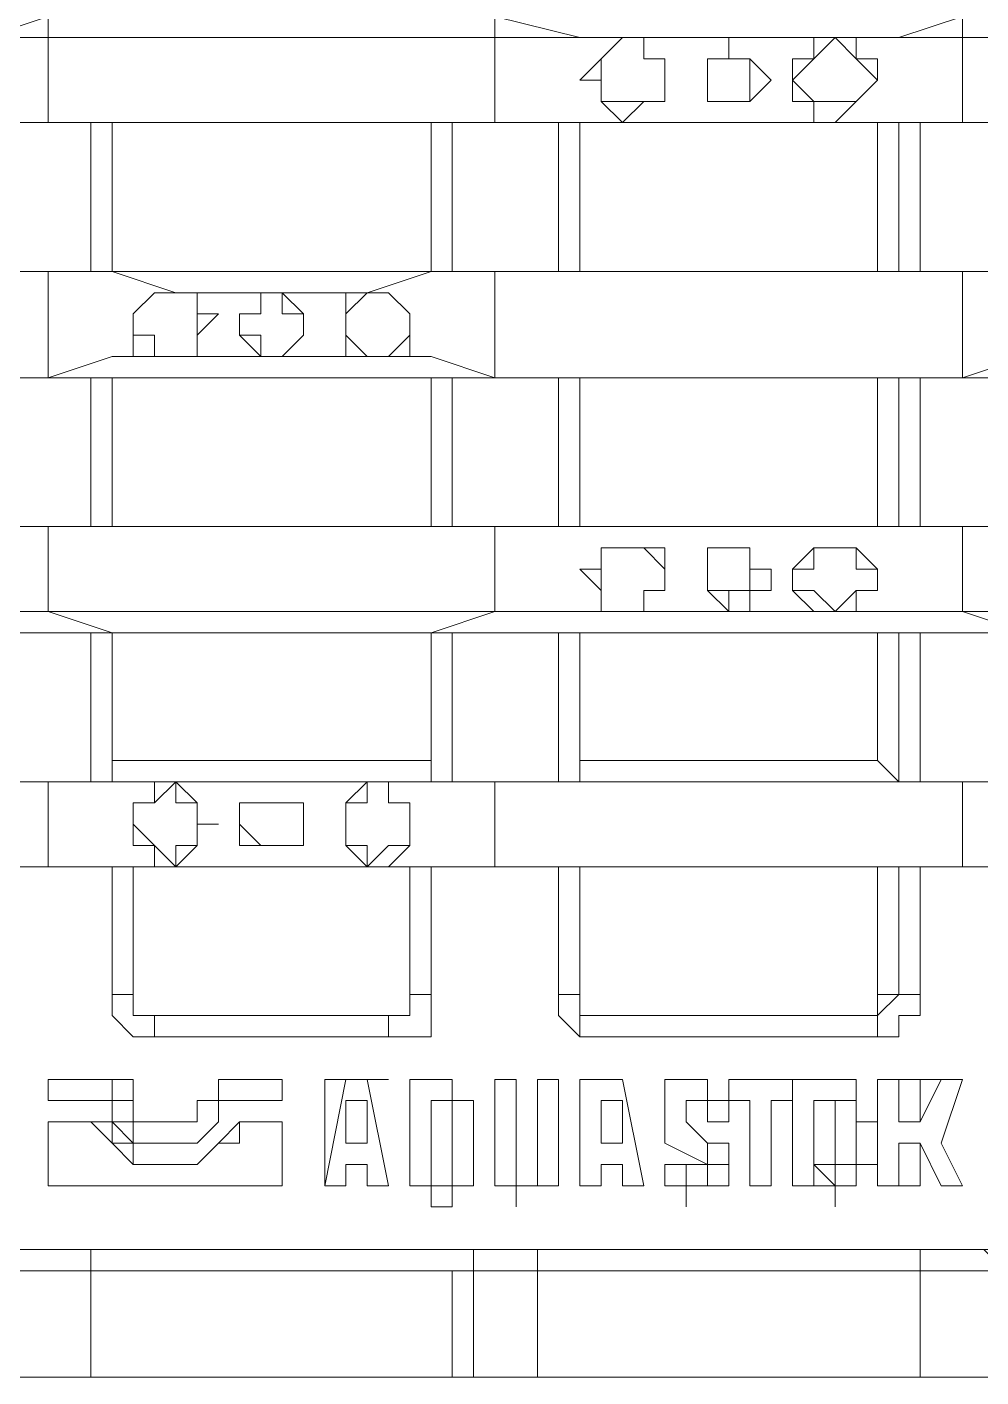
# Model space of a CAD drawing. Header units: millimetres. Extents: x 4241 to 6572, y 870 to 1291.
# Drawn here: x 4921.991 to 4923.89, y 910.706 to 913.395 of the extents above; entities that cross this region are included whole.
import ezdxf

# ---------------------------------------------------------------- set-up
doc = ezdxf.new("R2010")
doc.units = ezdxf.units.MM
doc.layers.add('PDF _Aquastok Объекты', color=7, linetype='Continuous')

msp = doc.modelspace()

# ---------------------------------------------------------------- linework, layer by layer
at = {"layer": 'PDF _Aquastok Объекты', "lineweight": 20}
for points in [[(4922.9223, 913.2042), (4922.9223, 913.3735), (4922.7953, 913.3735), (4922.6683, 913.3735), (4922.5413, 913.3735), (4922.4143, 913.3735), (4922.2873, 913.3735), (4922.1603, 913.3735), (4922.0333, 913.3735), (4922.0333, 913.4158), (4921.9063, 913.3735)], [(4921.9063, 913.2042), (4922.0333, 913.2042), (4922.1603, 913.2042), (4922.2873, 913.2042), (4922.4143, 913.2042), (4922.5413, 913.2042), (4922.6683, 913.2042), (4922.7953, 913.2042), (4922.9223, 913.2042), (4922.7953, 913.2042), (4922.6683, 913.2042), (4922.5413, 913.2042), (4922.4143, 913.2042), (4922.2873, 913.2042), (4922.1603, 913.2042), (4922.0333, 913.2042)], [(4925.7587, 912.9078), (4925.5894, 912.9078), (4925.5471, 912.9078), (4925.5047, 912.9078), (4925.5047, 913.2042), (4924.912, 913.2042), (4924.8697, 913.2042), (4924.658, 913.2042), (4924.6157, 913.2042), (4923.9807, 913.2042), (4923.9383, 913.2042), (4923.769, 913.2042), (4923.7267, 913.2042), (4923.6843, 913.2042), (4923.0916, 913.2042), (4923.0493, 913.2042), (4922.8376, 913.2042), (4922.7953, 913.2042), (4922.1603, 913.2042), (4922.1179, 913.2042), (4921.9486, 913.2042)], [(4922.1179, 912.9078), (4922.1179, 913.2042)], [(4922.8376, 913.2042), (4922.8376, 912.9078)], [(4923.0493, 912.9078), (4923.0493, 913.2042)], [(4923.6843, 913.2042), (4923.6843, 912.9078)], [(4923.7267, 912.9078), (4923.7267, 913.2042)], [(4923.769, 913.2042), (4923.769, 912.9078)], [(4923.8537, 913.2042), (4923.9807, 913.2042), (4924.1077, 913.2042), (4924.2347, 913.2042), (4924.3617, 913.2042), (4924.4887, 913.2042), (4924.6157, 913.2042), (4924.7427, 913.2042)], [(4922.0333, 912.9078), (4921.9063, 912.9078), (4921.7793, 912.9078), (4921.6523, 912.9078), (4921.5253, 912.9078), (4921.3559, 912.9078), (4921.2713, 912.9078), (4921.1019, 912.9078)], [(4921.9063, 912.9078), (4922.0333, 912.9078), (4922.1603, 912.9078), (4922.2873, 912.9078), (4922.4143, 912.9078), (4922.5413, 912.9078), (4922.6683, 912.9078), (4922.7953, 912.9078), (4922.9223, 912.9078), (4923.0493, 912.9078), (4923.1763, 912.9078), (4923.3457, 912.9078), (4923.4727, 912.9078), (4923.5997, 912.9078), (4923.7267, 912.9078), (4923.8537, 912.9078)], [(4921.9486, 912.9078), (4922.1179, 912.9078), (4922.1603, 912.9078), (4922.7953, 912.9078), (4922.8376, 912.9078), (4923.0493, 912.9078), (4923.0916, 912.9078), (4923.6843, 912.9078), (4923.7267, 912.9078), (4923.769, 912.9078), (4923.9383, 912.9078), (4923.9807, 912.9078), (4924.6157, 912.9078), (4924.658, 912.9078), (4924.8697, 912.9078), (4924.912, 912.9078), (4925.5047, 912.9078), (4925.5471, 912.9078)], [(4923.8537, 912.6962), (4923.8537, 912.9078), (4923.7267, 912.9078), (4923.5997, 912.9078), (4923.4727, 912.9078), (4923.3457, 912.9078), (4923.1763, 912.9078), (4923.0493, 912.9078), (4922.9223, 912.9078)], [(4922.0333, 912.6962), (4921.9063, 912.6962)], [(4922.9223, 912.6962), (4923.0493, 912.6962), (4923.1763, 912.6962), (4923.3457, 912.6962), (4923.4727, 912.6962), (4923.5997, 912.6962), (4923.7267, 912.6962), (4923.8537, 912.6962), (4923.7267, 912.6962), (4923.5997, 912.6962), (4923.4727, 912.6962), (4923.3457, 912.6962), (4923.1763, 912.6962), (4923.0493, 912.6962), (4922.9223, 912.6962), (4922.7953, 912.6962), (4922.6683, 912.6962), (4922.5413, 912.6962), (4922.4143, 912.6962), (4922.2873, 912.6962), (4922.1603, 912.6962), (4922.0333, 912.6962), (4921.9063, 912.6962)], [(4925.7587, 912.6962), (4925.5894, 912.6962), (4925.5471, 912.6962), (4925.5047, 912.6962), (4924.912, 912.6962), (4924.8697, 912.6962), (4924.658, 912.6962), (4924.6157, 912.6962), (4923.9807, 912.6962), (4923.9383, 912.6962), (4923.769, 912.6962), (4923.7267, 912.6962), (4923.6843, 912.6962), (4923.0916, 912.6962), (4923.0493, 912.6962), (4922.8376, 912.6962), (4922.7953, 912.6962), (4922.1603, 912.6962), (4922.1179, 912.6962), (4921.9486, 912.6962)], [(4922.1179, 912.3998), (4922.1179, 912.6962)], [(4922.8376, 912.6962), (4922.8376, 912.3998)], [(4923.0493, 912.3998), (4923.0493, 912.6962)], [(4923.6843, 912.6962), (4923.6843, 912.3998)], [(4923.7267, 912.3998), (4923.7267, 912.6962)], [(4923.769, 912.6962), (4923.769, 912.3998)], [(4921.9063, 912.2305), (4922.0333, 912.2305), (4922.0333, 912.3998), (4922.1603, 912.3998), (4922.2873, 912.3998), (4922.4143, 912.3998), (4922.5413, 912.3998), (4922.6683, 912.3998), (4922.7953, 912.3998), (4922.9223, 912.3998)], [(4921.9486, 912.3998), (4922.1179, 912.3998), (4922.1603, 912.3998), (4922.7953, 912.3998), (4922.8376, 912.3998), (4923.0493, 912.3998), (4923.0916, 912.3998), (4923.6843, 912.3998), (4923.7267, 912.3998), (4923.769, 912.3998), (4923.9383, 912.3998), (4923.9807, 912.3998), (4924.6157, 912.3998), (4924.658, 912.3998), (4924.8697, 912.3998), (4924.912, 912.3998), (4925.5047, 912.3998), (4925.5471, 912.3998)], [(4922.9223, 912.2305), (4922.9223, 912.3998), (4922.7953, 912.3998), (4922.6683, 912.3998), (4922.5413, 912.3998), (4922.4143, 912.3998), (4922.2873, 912.3998), (4922.1603, 912.3998), (4922.0333, 912.3998)], [(4923.8537, 912.3998), (4923.9807, 912.3998)], [(4923.9807, 912.3998), (4923.8537, 912.3998), (4923.8537, 912.2305), (4923.9807, 912.1881)], [(4922.0333, 912.2305), (4922.1603, 912.2305), (4922.2873, 912.2305), (4922.4143, 912.2305), (4922.5413, 912.2305), (4922.6683, 912.2305), (4922.7953, 912.2305), (4922.9223, 912.2305), (4922.7953, 912.1881), (4922.6683, 912.1881), (4922.5413, 912.1881), (4922.4143, 912.1881), (4922.2873, 912.1881), (4922.1603, 912.1881), (4922.0333, 912.2305), (4921.9063, 912.2305)], [(4923.8537, 912.2305), (4923.9807, 912.2305), (4924.1077, 912.2305), (4924.2347, 912.2305), (4924.3617, 912.2305), (4924.4887, 912.2305), (4924.6157, 912.2305), (4924.7427, 912.2305)], [(4925.7587, 912.1881), (4925.5894, 912.1881), (4925.5471, 912.1881), (4925.5047, 912.1881), (4924.912, 912.1881), (4924.8697, 912.1881), (4924.658, 912.1881), (4924.6157, 912.1881), (4923.9807, 912.1881), (4923.9383, 912.1881), (4923.769, 912.1881), (4923.7267, 912.1881), (4923.6843, 912.1881), (4923.0916, 912.1881), (4923.0493, 912.1881), (4922.8376, 912.1881), (4922.7953, 912.1881), (4922.1603, 912.1881), (4922.1179, 912.1881), (4921.9486, 912.1881)], [(4922.1179, 911.8918), (4922.1179, 912.1881)], [(4922.1603, 911.9341), (4922.1603, 912.1881), (4922.1603, 911.8918)], [(4922.7953, 911.8918), (4922.7953, 912.1881), (4922.7953, 911.9341)], [(4922.8376, 912.1881), (4922.8376, 911.8918)], [(4923.0493, 911.8918), (4923.0493, 912.1881)], [(4923.0916, 911.9341), (4923.0916, 912.1881), (4923.0916, 911.8918)], [(4923.6843, 912.1881), (4923.6843, 911.9341)], [(4923.7267, 911.8918), (4923.7267, 912.1881)], [(4923.769, 912.1881), (4923.769, 911.8918)], [(4921.9486, 911.8918), (4922.1179, 911.8918), (4922.1603, 911.8918), (4922.1603, 911.9341), (4922.7953, 911.9341), (4922.7953, 911.8918), (4922.8376, 911.8918), (4923.0493, 911.8918), (4923.0916, 911.8918), (4923.0916, 911.9341), (4923.6843, 911.9341), (4923.7267, 911.8918), (4923.769, 911.8918), (4923.9383, 911.8918)], [(4922.0333, 911.8918), (4921.9063, 911.8918), (4921.7793, 911.8918), (4921.6523, 911.8918), (4921.5253, 911.8918), (4921.3559, 911.8918), (4921.2713, 911.8918), (4921.1019, 911.8918)], [(4921.9486, 911.7225), (4922.0333, 911.7225), (4922.0333, 911.8918), (4921.9063, 911.8918)], [(4923.8537, 911.8918), (4923.7267, 911.8918), (4923.5997, 911.8918), (4923.4727, 911.8918), (4923.3457, 911.8918), (4923.1763, 911.8918), (4923.0493, 911.8918), (4922.9223, 911.8918)], [(4918.9005, 910.7064), (4928.8068, 910.7064), (4928.8068, 911.4261), (4928.5528, 911.4261), (4928.5105, 911.4684), (4928.5105, 911.7225)], [(4922.245, 911.4261), (4922.7106, 911.4261), (4922.753, 911.4261), (4922.753, 911.4684), (4922.753, 911.7225), (4922.2026, 911.7225), (4922.1603, 911.7225), (4921.7793, 911.7225)], [(4922.0333, 911.7225), (4921.9486, 911.7225)], [(4923.9383, 911.7225), (4923.769, 911.7225), (4923.7267, 911.7225), (4923.6843, 911.7225), (4923.0916, 911.7225), (4923.0493, 911.7225), (4922.7953, 911.7225), (4922.753, 911.7225), (4922.7953, 911.7225), (4922.7953, 911.4684), (4922.7953, 911.4261), (4922.7953, 911.3838), (4922.753, 911.3838), (4922.7106, 911.3838), (4922.245, 911.3838), (4922.2026, 911.3838), (4922.1603, 911.4261), (4922.1603, 911.4684), (4922.1603, 911.7225)], [(4922.2026, 911.4684), (4922.2026, 911.7225), (4922.2026, 911.4684), (4922.2026, 911.4261), (4922.245, 911.4261), (4922.7106, 911.4261), (4922.753, 911.4261)], [(4922.7106, 911.3838), (4922.7106, 911.4261), (4922.753, 911.4261), (4922.753, 911.4684), (4922.7953, 911.4684), (4922.753, 911.4684), (4922.753, 911.7225)], [(4922.9223, 911.7225), (4923.0493, 911.7225), (4923.1763, 911.7225), (4923.3457, 911.7225), (4923.4727, 911.7225), (4923.5997, 911.7225), (4923.7267, 911.7225), (4923.8537, 911.7225)], [(4923.769, 911.7225), (4923.769, 911.4684), (4923.769, 911.4261), (4923.7267, 911.4261), (4923.7267, 911.3838), (4923.6843, 911.3838), (4923.0916, 911.3838), (4923.0493, 911.4261), (4923.0493, 911.4684), (4923.0493, 911.7225)], [(4923.0916, 911.3838), (4923.0916, 911.4261), (4923.0916, 911.4684), (4923.0916, 911.7225), (4923.0916, 911.4684), (4923.0493, 911.4684)], [(4923.6843, 911.7225), (4923.6843, 911.4684)], [(4923.7267, 911.7225), (4923.7267, 911.4684), (4923.769, 911.4684)], [(4918.8582, 910.7064), (4918.8582, 911.4261), (4918.8582, 911.3838), (4918.8582, 910.9181), (4918.8582, 910.9604), (4918.9005, 910.9604), (4928.8068, 910.9604), (4918.9005, 910.9604), (4918.9005, 911.3838), (4919.1122, 911.3838), (4919.1545, 911.3838), (4919.1545, 911.4261), (4919.1968, 911.4261), (4919.1968, 911.4684)], [(4922.1603, 911.4684), (4922.2026, 911.4684), (4922.2026, 911.4261), (4922.245, 911.4261), (4922.245, 911.3838)], [(4922.2026, 911.4684), (4922.2026, 911.4684)], [(4923.0916, 911.4684), (4923.0916, 911.4261), (4923.134, 911.4261), (4923.0916, 911.4261), (4923.6843, 911.4261), (4923.6843, 911.3838)], [(4923.0916, 911.4684), (4923.0916, 911.4684)], [(4922.245, 911.4261), (4922.245, 911.4261)], [(4923.6843, 911.4261), (4923.134, 911.4261)], [(4923.6843, 911.4261), (4923.6843, 911.4261)], [(4922.0333, 911.2991), (4922.1603, 911.2991), (4922.0333, 911.2991), (4922.0333, 911.2568), (4922.1603, 911.2568), (4922.1603, 911.2144), (4922.2026, 911.1721), (4922.245, 911.1721), (4922.2873, 911.1721), (4922.3296, 911.1721), (4922.372, 911.2144), (4922.372, 911.2568), (4922.499, 911.2568), (4922.499, 911.2991), (4922.372, 911.2991), (4922.372, 911.2568), (4922.3296, 911.2568), (4922.3296, 911.2144), (4922.2873, 911.2144), (4922.245, 911.2144), (4922.2026, 911.2144), (4922.2026, 911.2568), (4922.2026, 911.2991), (4922.1603, 911.2991), (4922.1603, 911.2568), (4922.2026, 911.2568), (4922.2026, 911.2144), (4922.245, 911.2144), (4922.2873, 911.2144), (4922.3296, 911.2144), (4922.3296, 911.2568), (4922.372, 911.2568), (4922.372, 911.2991), (4922.499, 911.2991), (4922.499, 911.2568), (4922.372, 911.2568), (4922.372, 911.2144), (4922.3296, 911.1721), (4922.2873, 911.1721), (4922.245, 911.1721), (4922.2026, 911.1721), (4922.2026, 911.2144), (4922.1603, 911.2144), (4922.1603, 911.2568), (4922.0333, 911.2568), (4922.0333, 911.2991), (4922.0756, 911.2991)], [(4922.372, 911.2991), (4922.372, 911.2991)], [(4922.7106, 911.2991), (4922.6683, 911.2991), (4922.7106, 911.0874), (4922.6683, 911.2991), (4922.626, 911.2991), (4922.5836, 911.0874), (4922.626, 911.0874), (4922.626, 911.1298), (4922.6683, 911.1298), (4922.6683, 911.0874), (4922.6683, 911.1298), (4922.626, 911.1298), (4922.626, 911.0874), (4922.5836, 911.0874), (4922.5836, 911.2991), (4922.626, 911.2991)], [(4922.6683, 911.2991), (4922.5836, 911.2991)], [(4923.007, 911.1298), (4923.007, 911.2991), (4923.007, 911.1298)], [(4923.007, 911.2991), (4923.0493, 911.2991), (4923.007, 911.2991)], [(4923.134, 911.2991), (4923.0916, 911.2991), (4923.1763, 911.2991), (4923.0916, 911.2991), (4923.0916, 911.0874), (4923.0916, 911.2991)], [(4923.261, 911.1298), (4923.3033, 911.1298), (4923.261, 911.1298), (4923.261, 911.0874), (4923.3033, 911.0874), (4923.3033, 911.0451), (4923.3033, 911.0874), (4923.3457, 911.0874), (4923.388, 911.0874), (4923.388, 911.1298), (4923.388, 911.1721), (4923.3457, 911.1721), (4923.3033, 911.2144), (4923.3033, 911.2568), (4923.3457, 911.2568), (4923.3457, 911.2144), (4923.388, 911.2144), (4923.388, 911.2568), (4923.3457, 911.2568), (4923.3457, 911.2991), (4923.3033, 911.2991), (4923.261, 911.2991), (4923.261, 911.2568), (4923.261, 911.2144), (4923.261, 911.1721), (4923.3457, 911.1298), (4923.3033, 911.1298), (4923.3033, 911.0874), (4923.3033, 911.1298)], [(4923.642, 911.2144), (4923.642, 911.1298), (4923.642, 911.0874), (4923.5997, 911.0874), (4923.5997, 911.0451), (4923.5997, 911.0874), (4923.5573, 911.0874), (4923.515, 911.0874), (4923.515, 911.1298), (4923.515, 911.2144), (4923.515, 911.2568), (4923.515, 911.2991), (4923.5573, 911.2991), (4923.5997, 911.2991), (4923.642, 911.2991), (4923.642, 911.2568), (4923.642, 911.2144), (4923.6843, 911.2144)], [(4923.7267, 911.2144), (4923.769, 911.2144), (4923.7267, 911.2144), (4923.7267, 911.2991), (4923.6843, 911.2991), (4923.7267, 911.2991), (4923.769, 911.2991), (4923.769, 911.2144), (4923.8113, 911.2991)], [(4923.7267, 911.0874), (4923.7267, 911.1721), (4923.769, 911.1721), (4923.8113, 911.0874), (4923.8537, 911.0874), (4923.8113, 911.1721), (4923.8537, 911.2991), (4923.8113, 911.1721), (4923.8537, 911.0874), (4923.8113, 911.0874), (4923.769, 911.1721)], [(4923.769, 911.2144), (4923.7267, 911.2144), (4923.7267, 911.2991)], [(4922.0333, 911.2568), (4922.0333, 911.2568)], [(4922.626, 911.1721), (4922.626, 911.2568), (4922.626, 911.1721)], [(4922.7953, 911.2568), (4922.7953, 911.2568)], [(4922.8376, 911.2568), (4922.8376, 911.2568)], [(4923.134, 911.1721), (4923.134, 911.2568), (4923.134, 911.1721)], [(4923.134, 911.2568), (4923.1763, 911.2568), (4923.134, 911.2568)], [(4923.1763, 911.2568), (4923.1763, 911.1721), (4923.1763, 911.2568)], [(4923.3033, 911.2568), (4923.3033, 911.2568)], [(4923.3457, 911.2568), (4923.3457, 911.2568)], [(4923.4303, 911.2568), (4923.388, 911.2568), (4923.4303, 911.2568)], [(4923.4727, 911.2568), (4923.4727, 911.0874), (4923.4727, 911.2568)], [(4923.515, 911.2568), (4923.4727, 911.2568), (4923.515, 911.2568)], [(4923.5573, 911.2568), (4923.5573, 911.1298), (4923.5997, 911.0874), (4923.5997, 911.1298), (4923.5997, 911.2568), (4923.5573, 911.2568), (4923.5997, 911.2568), (4923.642, 911.2568)], [(4922.0333, 911.2144), (4922.1179, 911.2144), (4922.1603, 911.2144), (4922.1603, 911.1721), (4922.2026, 911.1721), (4922.2026, 911.1298), (4922.245, 911.1298), (4922.2873, 911.1298), (4922.3296, 911.1298), (4922.372, 911.1721), (4922.4143, 911.2144), (4922.499, 911.2144), (4922.499, 911.0874), (4922.0333, 911.0874), (4922.0756, 911.0874)], [(4922.0333, 911.0874), (4922.0333, 911.2144), (4922.0756, 911.2144)], [(4922.753, 911.2144), (4922.753, 911.2144)], [(4922.88, 911.2144), (4922.88, 911.2144)], [(4923.3033, 911.2144), (4923.3033, 911.2144)], [(4923.3033, 911.2144), (4923.3033, 911.2144)], [(4923.3457, 911.2144), (4923.3457, 911.2144)], [(4923.388, 911.2144), (4923.388, 911.2144)], [(4923.515, 911.2144), (4923.515, 911.2144)], [(4923.769, 911.2144), (4923.769, 911.2144)], [(4923.1763, 911.1721), (4923.134, 911.1721), (4923.1763, 911.1721)], [(4923.261, 911.1721), (4923.261, 911.1721)], [(4923.3457, 911.1721), (4923.3457, 911.1721)], [(4923.7267, 911.1721), (4923.769, 911.1721), (4923.769, 911.0874)], [(4923.769, 911.1721), (4923.769, 911.1721)], [(4923.769, 911.1721), (4923.769, 911.1721)], [(4922.753, 911.1298), (4922.753, 911.1298)], [(4922.7953, 911.1298), (4922.7953, 911.1298)], [(4922.8376, 911.1298), (4922.8376, 911.1298)], [(4922.88, 911.1298), (4922.88, 911.1298)], [(4922.9223, 911.1298), (4922.9223, 911.1298)], [(4922.9646, 911.1298), (4922.9646, 911.1298)], [(4923.007, 911.1298), (4923.007, 911.1298)], [(4923.0493, 911.1298), (4923.0493, 911.1298)], [(4923.134, 911.1298), (4923.134, 911.0874), (4923.134, 911.1298)], [(4923.1763, 911.1298), (4923.134, 911.1298), (4923.1763, 911.1298)], [(4923.261, 911.1298), (4923.261, 911.1298)], [(4923.261, 911.1298), (4923.261, 911.1298)], [(4923.261, 911.1298), (4923.261, 911.1298)], [(4923.3033, 911.1298), (4923.3033, 911.1298)], [(4923.3033, 911.1298), (4923.3033, 911.1298)], [(4923.3457, 911.1298), (4923.3457, 911.1298)], [(4923.3457, 911.1298), (4923.3457, 911.1298)], [(4923.3457, 911.1298), (4923.3457, 911.1298)], [(4923.3457, 911.1298), (4923.3457, 911.1298)], [(4923.515, 911.1298), (4923.515, 911.1298)], [(4923.5573, 911.1298), (4923.5997, 911.1298), (4923.642, 911.1298), (4923.6843, 911.1298)], [(4922.499, 911.0874), (4922.499, 911.0874)], [(4922.7106, 911.0874), (4922.6683, 911.0874), (4922.7106, 911.0874)], [(4922.7953, 911.0874), (4922.7953, 911.0874)], [(4923.8537, 911.0874), (4923.8537, 911.0874)], [(4922.1179, 910.9181), (4922.1179, 910.9181)], [(4923.007, 910.9181), (4923.007, 910.9181)], [(4923.769, 910.9181), (4923.769, 910.9181)], [(4922.1179, 910.7064), (4922.8376, 910.7064), (4922.1179, 910.7064)], [(4922.1179, 910.7064), (4922.1179, 910.7064)], [(4922.88, 910.7064), (4922.8376, 910.7064), (4922.88, 910.7064)], [(4923.007, 910.7064), (4923.007, 910.7064)], [(4923.769, 910.7064), (4923.769, 910.7064)]]:
    msp.add_lwpolyline(points, dxfattribs=at)
for points in [[(4923.8537, 913.4158), (4923.8537, 913.3735), (4923.7267, 913.3735), (4923.5997, 913.3735), (4923.4727, 913.3735), (4923.3457, 913.3735), (4923.1763, 913.3735), (4923.0493, 913.3735), (4922.9223, 913.3735), (4922.9223, 913.4158), (4923.0916, 913.3735), (4923.1763, 913.3735), (4923.3457, 913.3735), (4923.4727, 913.3735), (4923.5997, 913.3735), (4923.7267, 913.3735)], [(4922.0333, 913.3735), (4921.9063, 913.3735), (4921.7793, 913.3735), (4921.6523, 913.3735), (4921.5253, 913.3735), (4921.3559, 913.3735), (4921.2713, 913.3735), (4921.1019, 913.3735), (4921.1019, 913.2042), (4921.2713, 913.2042), (4921.3559, 913.2042), (4921.5253, 913.2042), (4921.6523, 913.2042), (4921.7793, 913.2042), (4921.9063, 913.2042), (4922.0333, 913.2042)], [(4923.261, 913.2888), (4923.261, 913.2465), (4923.2187, 913.2465), (4923.1763, 913.2042), (4923.134, 913.2465), (4923.134, 913.2888), (4923.0916, 913.2888), (4923.134, 913.3312), (4923.1763, 913.3735), (4923.2187, 913.3735), (4923.2187, 913.3312), (4923.261, 913.3312)], [(4923.261, 913.2888), (4923.261, 913.3312), (4923.2187, 913.3312), (4923.2187, 913.3735), (4923.1763, 913.3735), (4923.134, 913.3312), (4923.134, 913.2888), (4923.134, 913.2465), (4923.1763, 913.2465), (4923.2187, 913.2465), (4923.261, 913.2465)], [(4923.3457, 913.2888), (4923.3457, 913.3312), (4923.388, 913.3312), (4923.388, 913.3735), (4923.388, 913.3312), (4923.4303, 913.3312), (4923.4727, 913.2888), (4923.4303, 913.2465), (4923.388, 913.2465), (4923.3457, 913.2465)], [(4923.515, 913.2888), (4923.5573, 913.2465), (4923.5997, 913.2465), (4923.642, 913.2465), (4923.6843, 913.2888), (4923.642, 913.3312), (4923.5997, 913.3735), (4923.5573, 913.3312)], [(4923.515, 913.2888), (4923.515, 913.3312), (4923.5573, 913.3312), (4923.5573, 913.3735), (4923.5997, 913.3735), (4923.642, 913.3735), (4923.642, 913.3312), (4923.6843, 913.3312), (4923.6843, 913.2888), (4923.642, 913.2465), (4923.5997, 913.2042), (4923.5573, 913.2042), (4923.5573, 913.2465), (4923.515, 913.2465)], [(4923.8537, 913.3735), (4923.8537, 913.2042), (4923.9807, 913.2042), (4924.1077, 913.2042), (4924.2347, 913.2042), (4924.3617, 913.2042), (4924.4887, 913.2042), (4924.6157, 913.2042), (4924.7427, 913.2042), (4924.7427, 913.3735), (4924.6157, 913.3735), (4924.4887, 913.3735), (4924.3617, 913.3735), (4924.2347, 913.3735), (4924.1077, 913.3735), (4923.9807, 913.3735)], [(4923.3457, 913.2888), (4923.3457, 913.2465), (4923.388, 913.2465), (4923.4303, 913.2465), (4923.4303, 913.2888), (4923.4303, 913.3312), (4923.388, 913.3312), (4923.3457, 913.3312)], [(4922.1603, 913.2042), (4922.1603, 912.9078)], [(4922.7953, 912.9078), (4922.7953, 913.2042)], [(4922.9223, 913.2042), (4923.0493, 913.2042), (4923.1763, 913.2042), (4923.3457, 913.2042), (4923.4727, 913.2042), (4923.5997, 913.2042), (4923.7267, 913.2042), (4923.8537, 913.2042), (4923.7267, 913.2042), (4923.5997, 913.2042), (4923.4727, 913.2042), (4923.3457, 913.2042), (4923.1763, 913.2042), (4923.0916, 913.2042)], [(4923.0916, 913.2042), (4923.0916, 912.9078)], [(4922.9223, 912.9078), (4922.7953, 912.9078), (4922.6683, 912.8655), (4922.5413, 912.8655), (4922.4143, 912.8655), (4922.2873, 912.8655), (4922.1603, 912.9078), (4922.0333, 912.9078), (4922.0333, 912.6962), (4922.1603, 912.7385), (4922.2873, 912.7385), (4922.4143, 912.7385), (4922.5413, 912.7385), (4922.6683, 912.7385), (4922.7953, 912.7385), (4922.9223, 912.6962)], [(4924.7427, 912.9078), (4924.6157, 912.9078), (4924.4887, 912.8655), (4924.3617, 912.8655), (4924.2347, 912.8655), (4924.1077, 912.8655), (4923.9807, 912.9078), (4923.8537, 912.9078), (4923.9807, 912.9078), (4924.1077, 912.9078), (4924.2347, 912.9078), (4924.3617, 912.9078), (4924.4887, 912.9078), (4924.6157, 912.9078)], [(4922.3296, 912.8232), (4922.3296, 912.8655), (4922.2873, 912.8655), (4922.245, 912.8655), (4922.2026, 912.8232), (4922.2026, 912.7808), (4922.245, 912.7808), (4922.245, 912.7385), (4922.2873, 912.7385), (4922.3296, 912.7385), (4922.3296, 912.7808)], [(4922.372, 912.8232), (4922.3296, 912.7808), (4922.3296, 912.7385), (4922.2873, 912.7385), (4922.245, 912.7385), (4922.2026, 912.7385), (4922.2026, 912.7808), (4922.2026, 912.8232), (4922.245, 912.8655), (4922.2873, 912.8655), (4922.3296, 912.8655), (4922.3296, 912.8232)], [(4922.4143, 912.8232), (4922.4143, 912.7808), (4922.4566, 912.7808), (4922.4566, 912.7385), (4922.499, 912.7385), (4922.5413, 912.7808), (4922.5413, 912.8232), (4922.499, 912.8232), (4922.499, 912.8655), (4922.4566, 912.8655), (4922.4566, 912.8232)], [(4922.4143, 912.8232), (4922.4566, 912.8232), (4922.4566, 912.8655), (4922.499, 912.8655), (4922.5413, 912.8232), (4922.5413, 912.7808), (4922.499, 912.7385), (4922.4566, 912.7385), (4922.4143, 912.7808)], [(4922.626, 912.8232), (4922.626, 912.7808), (4922.6683, 912.7385), (4922.7106, 912.7385), (4922.753, 912.7808), (4922.753, 912.8232), (4922.7106, 912.8655), (4922.6683, 912.8655)], [(4922.626, 912.8232), (4922.626, 912.8655), (4922.6683, 912.8655), (4922.7106, 912.8655), (4922.753, 912.8232), (4922.753, 912.7808), (4922.753, 912.7385), (4922.7106, 912.7385), (4922.6683, 912.7385), (4922.626, 912.7385), (4922.626, 912.7808)], [(4924.7427, 912.6962), (4924.6157, 912.6962), (4924.4887, 912.6962), (4924.3617, 912.6962), (4924.2347, 912.6962), (4924.1077, 912.6962), (4923.9807, 912.6962), (4923.8537, 912.6962), (4923.9807, 912.7385), (4924.1077, 912.7385), (4924.2347, 912.7385), (4924.3617, 912.7385), (4924.4887, 912.7385), (4924.6157, 912.7385)], [(4922.1603, 912.6962), (4922.1603, 912.3998)], [(4922.7953, 912.3998), (4922.7953, 912.6962)], [(4923.0916, 912.6962), (4923.0916, 912.3998)], [(4922.0333, 912.3998), (4921.9063, 912.3998), (4921.7793, 912.3998), (4921.6523, 912.3998), (4921.5253, 912.3998), (4921.3559, 912.3998), (4921.2713, 912.3998), (4921.1019, 912.3998), (4921.2713, 912.3998), (4921.3559, 912.3998), (4921.5253, 912.3998), (4921.6523, 912.3998), (4921.7793, 912.3998), (4921.9063, 912.3998)], [(4923.8537, 912.3998), (4923.7267, 912.3998), (4923.5997, 912.3998), (4923.4727, 912.3998), (4923.3457, 912.3998), (4923.1763, 912.3998), (4923.0493, 912.3998), (4922.9223, 912.3998), (4923.0916, 912.3998), (4923.1763, 912.3998), (4923.3457, 912.3998), (4923.4727, 912.3998), (4923.5997, 912.3998), (4923.7267, 912.3998)], [(4923.261, 912.3151), (4923.261, 912.2728), (4923.2187, 912.2728), (4923.2187, 912.2305), (4923.1763, 912.2305), (4923.134, 912.2305), (4923.134, 912.2728), (4923.0916, 912.3151), (4923.134, 912.3151), (4923.134, 912.3575), (4923.1763, 912.3575), (4923.2187, 912.3575), (4923.261, 912.3575)], [(4923.261, 912.3151), (4923.2187, 912.3575), (4923.1763, 912.3575), (4923.134, 912.3575), (4923.134, 912.3151), (4923.134, 912.2728), (4923.134, 912.2305), (4923.1763, 912.2305), (4923.2187, 912.2305), (4923.2187, 912.2728), (4923.261, 912.2728)], [(4923.3457, 912.3151), (4923.3457, 912.2728), (4923.388, 912.2728), (4923.388, 912.2305), (4923.388, 912.2728), (4923.4303, 912.2728), (4923.4303, 912.3151), (4923.4303, 912.3575), (4923.388, 912.3575), (4923.3457, 912.3575)], [(4923.3457, 912.3151), (4923.3457, 912.3575), (4923.388, 912.3575), (4923.4303, 912.3575), (4923.4303, 912.3151), (4923.4727, 912.3151), (4923.4727, 912.2728), (4923.4303, 912.2728), (4923.4303, 912.2305), (4923.388, 912.2305), (4923.3457, 912.2728)], [(4923.515, 912.3151), (4923.515, 912.2728), (4923.5573, 912.2728), (4923.5997, 912.2305), (4923.642, 912.2728), (4923.6843, 912.2728), (4923.6843, 912.3151), (4923.642, 912.3151), (4923.642, 912.3575), (4923.5997, 912.3575), (4923.5573, 912.3575), (4923.5573, 912.3151)], [(4923.515, 912.3151), (4923.5573, 912.3575), (4923.5997, 912.3575), (4923.642, 912.3575), (4923.6843, 912.3151), (4923.6843, 912.2728), (4923.642, 912.2728), (4923.642, 912.2305), (4923.5997, 912.2305), (4923.5573, 912.2305), (4923.515, 912.2728)], [(4922.9223, 912.2305), (4923.0493, 912.2305), (4923.1763, 912.2305), (4923.3457, 912.2305), (4923.4727, 912.2305), (4923.5997, 912.2305), (4923.7267, 912.2305), (4923.8537, 912.2305), (4923.7267, 912.2305), (4923.5997, 912.2305), (4923.4727, 912.2305), (4923.3457, 912.2305), (4923.1763, 912.2305), (4923.0916, 912.2305)], [(4922.9223, 911.8918), (4922.7953, 911.8918), (4922.6683, 911.8918), (4922.5413, 911.8918), (4922.4143, 911.8918), (4922.2873, 911.8918), (4922.1603, 911.8918), (4922.0333, 911.8918), (4922.1603, 911.8918), (4922.2873, 911.8918), (4922.4143, 911.8918), (4922.5413, 911.8918), (4922.6683, 911.8918), (4922.7953, 911.8918)], [(4922.3296, 911.8071), (4922.3296, 911.8495), (4922.2873, 911.8495), (4922.2873, 911.8918), (4922.245, 911.8495), (4922.2026, 911.8495), (4922.2026, 911.8071), (4922.245, 911.7648), (4922.2873, 911.7225), (4922.2873, 911.7648), (4922.3296, 911.7648)], [(4922.372, 911.8071), (4922.3296, 911.8071), (4922.3296, 911.7648), (4922.2873, 911.7225), (4922.245, 911.7225), (4922.245, 911.7648), (4922.2026, 911.7648), (4922.2026, 911.8071), (4922.2026, 911.8495), (4922.245, 911.8495), (4922.245, 911.8918), (4922.2873, 911.8918), (4922.3296, 911.8495), (4922.3296, 911.8071)], [(4922.626, 911.8071), (4922.626, 911.7648), (4922.6683, 911.7648), (4922.6683, 911.7225), (4922.7106, 911.7648), (4922.753, 911.7648), (4922.753, 911.8071), (4922.753, 911.8495), (4922.7106, 911.8495), (4922.7106, 911.8918), (4922.6683, 911.8918), (4922.6683, 911.8495), (4922.626, 911.8495)], [(4922.626, 911.8071), (4922.626, 911.8495), (4922.6683, 911.8918), (4922.7106, 911.8918), (4922.7106, 911.8495), (4922.753, 911.8495), (4922.753, 911.8071), (4922.753, 911.7648), (4922.7106, 911.7225), (4922.6683, 911.7225), (4922.626, 911.7648)], [(4922.9223, 911.7225), (4922.9223, 911.8918), (4923.0493, 911.8918), (4923.1763, 911.8918), (4923.3457, 911.8918), (4923.4727, 911.8918), (4923.5997, 911.8918), (4923.7267, 911.8918), (4923.8537, 911.8918), (4923.8537, 911.7225), (4923.7267, 911.7225), (4923.5997, 911.7225), (4923.4727, 911.7225), (4923.3457, 911.7225), (4923.1763, 911.7225), (4923.0493, 911.7225)], [(4924.7427, 911.8918), (4924.6157, 911.8918), (4924.4887, 911.8918), (4924.3617, 911.8918), (4924.2347, 911.8918), (4924.1077, 911.8918), (4923.9807, 911.8918), (4923.8537, 911.8918), (4923.9807, 911.8918), (4924.1077, 911.8918), (4924.2347, 911.8918), (4924.3617, 911.8918), (4924.4887, 911.8918), (4924.6157, 911.8918)], [(4922.4143, 911.8071), (4922.4566, 911.7648), (4922.499, 911.7648), (4922.5413, 911.7648), (4922.5413, 911.8071), (4922.5413, 911.8495), (4922.499, 911.8495), (4922.4566, 911.8495), (4922.4143, 911.8495)], [(4922.4143, 911.8071), (4922.4143, 911.8495), (4922.4566, 911.8495), (4922.499, 911.8495), (4922.5413, 911.8495), (4922.5413, 911.8071), (4922.5413, 911.7648), (4922.499, 911.7648), (4922.4566, 911.7648), (4922.4143, 911.7648)], [(4922.9223, 911.7225), (4922.7953, 911.7225), (4922.6683, 911.7225), (4922.5413, 911.7225), (4922.4143, 911.7225), (4922.2873, 911.7225), (4922.1603, 911.7225), (4922.0333, 911.7225), (4922.1603, 911.7225), (4922.2873, 911.7225), (4922.4143, 911.7225), (4922.5413, 911.7225), (4922.6683, 911.7225), (4922.7953, 911.7225)], [(4924.7427, 911.7225), (4924.6157, 911.7225), (4924.4887, 911.7225), (4924.3617, 911.7225), (4924.2347, 911.7225), (4924.1077, 911.7225), (4923.9807, 911.7225), (4923.8537, 911.7225), (4923.9807, 911.7225), (4924.1077, 911.7225), (4924.2347, 911.7225), (4924.3617, 911.7225), (4924.4887, 911.7225), (4924.6157, 911.7225)], [(4923.6843, 911.4684), (4923.6843, 911.4261), (4923.7267, 911.4684)], [(4922.8376, 911.0451), (4922.7953, 911.0451), (4922.7953, 911.0874), (4922.753, 911.0874), (4922.753, 911.1298), (4922.753, 911.2144), (4922.753, 911.1298), (4922.753, 911.0874), (4922.7953, 911.0874), (4922.7953, 911.0451), (4922.8376, 911.0451), (4922.8376, 911.0874), (4922.88, 911.0874), (4922.88, 911.1298), (4922.88, 911.2144), (4922.88, 911.2568), (4922.8376, 911.2568), (4922.8376, 911.2991), (4922.7953, 911.2991), (4922.753, 911.2991), (4922.753, 911.2568), (4922.753, 911.2144), (4922.753, 911.2568), (4922.753, 911.2991), (4922.7953, 911.2991), (4922.8376, 911.2991), (4922.8376, 911.2568), (4922.88, 911.2568), (4922.88, 911.2144), (4922.88, 911.1298), (4922.88, 911.0874), (4922.8376, 911.0874)], [(4923.0493, 911.2991), (4923.0493, 911.1298), (4923.0493, 911.0874), (4923.007, 911.0874), (4922.9646, 911.0874), (4922.9646, 911.0451), (4922.9646, 911.0874), (4922.9223, 911.0874), (4922.9223, 911.1298), (4922.9223, 911.0874), (4922.9646, 911.0874), (4922.9646, 911.0451), (4922.9646, 911.0874), (4923.007, 911.0874), (4923.0493, 911.0874), (4923.0493, 911.1298)], [(4922.9223, 911.1298), (4922.9223, 911.2991), (4922.9646, 911.2991), (4922.9646, 911.1298), (4922.9646, 911.2991), (4922.9223, 911.2991)], [(4923.1763, 911.2991), (4923.2187, 911.0874), (4923.1763, 911.0874), (4923.1763, 911.1298), (4923.1763, 911.0874), (4923.2187, 911.0874)], [(4923.261, 911.1298), (4923.3033, 911.1298), (4923.3033, 911.0874), (4923.3033, 911.1298), (4923.3457, 911.1298), (4923.261, 911.1721), (4923.261, 911.2144), (4923.261, 911.2568), (4923.261, 911.2991), (4923.3033, 911.2991), (4923.3457, 911.2991), (4923.3457, 911.2568), (4923.388, 911.2568), (4923.388, 911.2144), (4923.3457, 911.2144), (4923.3457, 911.2568), (4923.3033, 911.2568), (4923.3033, 911.2144), (4923.3457, 911.1721), (4923.3457, 911.1298), (4923.388, 911.1298), (4923.3457, 911.1298), (4923.3457, 911.0874), (4923.3033, 911.0874), (4923.3033, 911.0451), (4923.3033, 911.0874), (4923.261, 911.0874)], [(4923.388, 911.2991), (4923.515, 911.2991), (4923.515, 911.2568), (4923.515, 911.2991), (4923.388, 911.2991), (4923.388, 911.2568)], [(4923.515, 911.2144), (4923.515, 911.1298), (4923.515, 911.0874), (4923.5573, 911.0874), (4923.5997, 911.0874), (4923.642, 911.0874), (4923.642, 911.1298), (4923.642, 911.2144), (4923.642, 911.2568), (4923.642, 911.2991), (4923.5997, 911.2991), (4923.5573, 911.2991), (4923.515, 911.2991), (4923.515, 911.2568)], [(4923.769, 911.0874), (4923.7267, 911.0874), (4923.6843, 911.0874), (4923.6843, 911.2991), (4923.6843, 911.0874)], [(4923.769, 911.2991), (4923.8113, 911.2991), (4923.8537, 911.2991)], [(4922.626, 911.1721), (4922.6683, 911.1721), (4922.6683, 911.2568), (4922.626, 911.2568), (4922.6683, 911.2568), (4922.6683, 911.1721)], [(4922.7953, 911.1298), (4922.7953, 911.0874), (4922.8376, 911.0874), (4922.8376, 911.1298), (4922.8376, 911.2568), (4922.7953, 911.2568)], [(4922.7953, 911.1298), (4922.7953, 911.0874), (4922.8376, 911.0874), (4922.8376, 911.1298), (4922.8376, 911.2568), (4922.7953, 911.2568)], [(4923.4727, 911.0874), (4923.4303, 911.0874), (4923.4303, 911.2568), (4923.4303, 911.0874)], [(4923.5573, 911.1298), (4923.5573, 911.0874), (4923.5997, 911.0874), (4923.5997, 911.1298), (4923.5997, 911.2568), (4923.5573, 911.2568)], [(4922.1179, 911.2144), (4922.0333, 911.2144), (4922.0333, 911.0874), (4922.499, 911.0874), (4922.499, 911.2144), (4922.4143, 911.2144), (4922.4143, 911.1721), (4922.372, 911.1721), (4922.3296, 911.1298), (4922.2873, 911.1298), (4922.245, 911.1298), (4922.2026, 911.1298), (4922.1603, 911.1721)], [(4922.9646, 911.1298), (4922.9646, 911.0874), (4923.007, 911.0874), (4923.007, 911.1298), (4923.007, 911.0874), (4922.9646, 911.0874)], [(4923.134, 911.0874), (4923.0916, 911.0874)], [(4922.1179, 910.9181), (4922.0756, 910.9181), (4922.0333, 910.9181), (4921.9909, 910.9181), (4921.9486, 910.9181), (4921.9486, 910.9604), (4921.9909, 910.9604), (4922.0333, 910.9604), (4922.0756, 910.9604), (4922.1179, 910.9604)], [(4922.88, 910.9181), (4922.8376, 910.9181), (4922.88, 910.9181), (4922.88, 910.7064), (4922.9223, 910.7064), (4922.9646, 910.7064), (4923.007, 910.7064), (4922.9646, 910.7064), (4922.9223, 910.7064), (4922.88, 910.7064), (4922.8376, 910.7064), (4922.8376, 910.9181), (4922.1179, 910.9181), (4922.1179, 910.7064), (4922.1179, 910.9181), (4922.8376, 910.9181), (4922.88, 910.9181), (4922.88, 910.9604), (4922.9223, 910.9604), (4922.9646, 910.9604), (4923.007, 910.9604), (4923.007, 910.9181), (4922.9646, 910.9181), (4922.9223, 910.9181)], [(4923.9383, 910.9181), (4923.896, 910.9181), (4923.8537, 910.9181), (4923.8113, 910.9181), (4923.769, 910.9181), (4923.769, 910.9604), (4923.8113, 910.9604), (4923.8537, 910.9604), (4923.896, 910.9604)], [(4923.769, 910.7064), (4923.769, 910.9181), (4923.007, 910.9181), (4923.007, 910.7064)], [(4923.769, 910.7064), (4923.769, 910.9181), (4923.007, 910.9181), (4923.007, 910.7064)], [(4922.1179, 910.7064), (4922.0756, 910.7064), (4922.0333, 910.7064), (4921.9909, 910.7064), (4921.9486, 910.7064), (4921.9909, 910.7064), (4922.0333, 910.7064), (4922.0756, 910.7064)], [(4923.9383, 910.7064), (4923.896, 910.7064), (4923.8537, 910.7064), (4923.8113, 910.7064), (4923.769, 910.7064), (4923.8113, 910.7064), (4923.8537, 910.7064), (4923.896, 910.7064)]]:
    msp.add_lwpolyline(points, close=True, dxfattribs=at)

doc.saveas('drawing.dxf')
